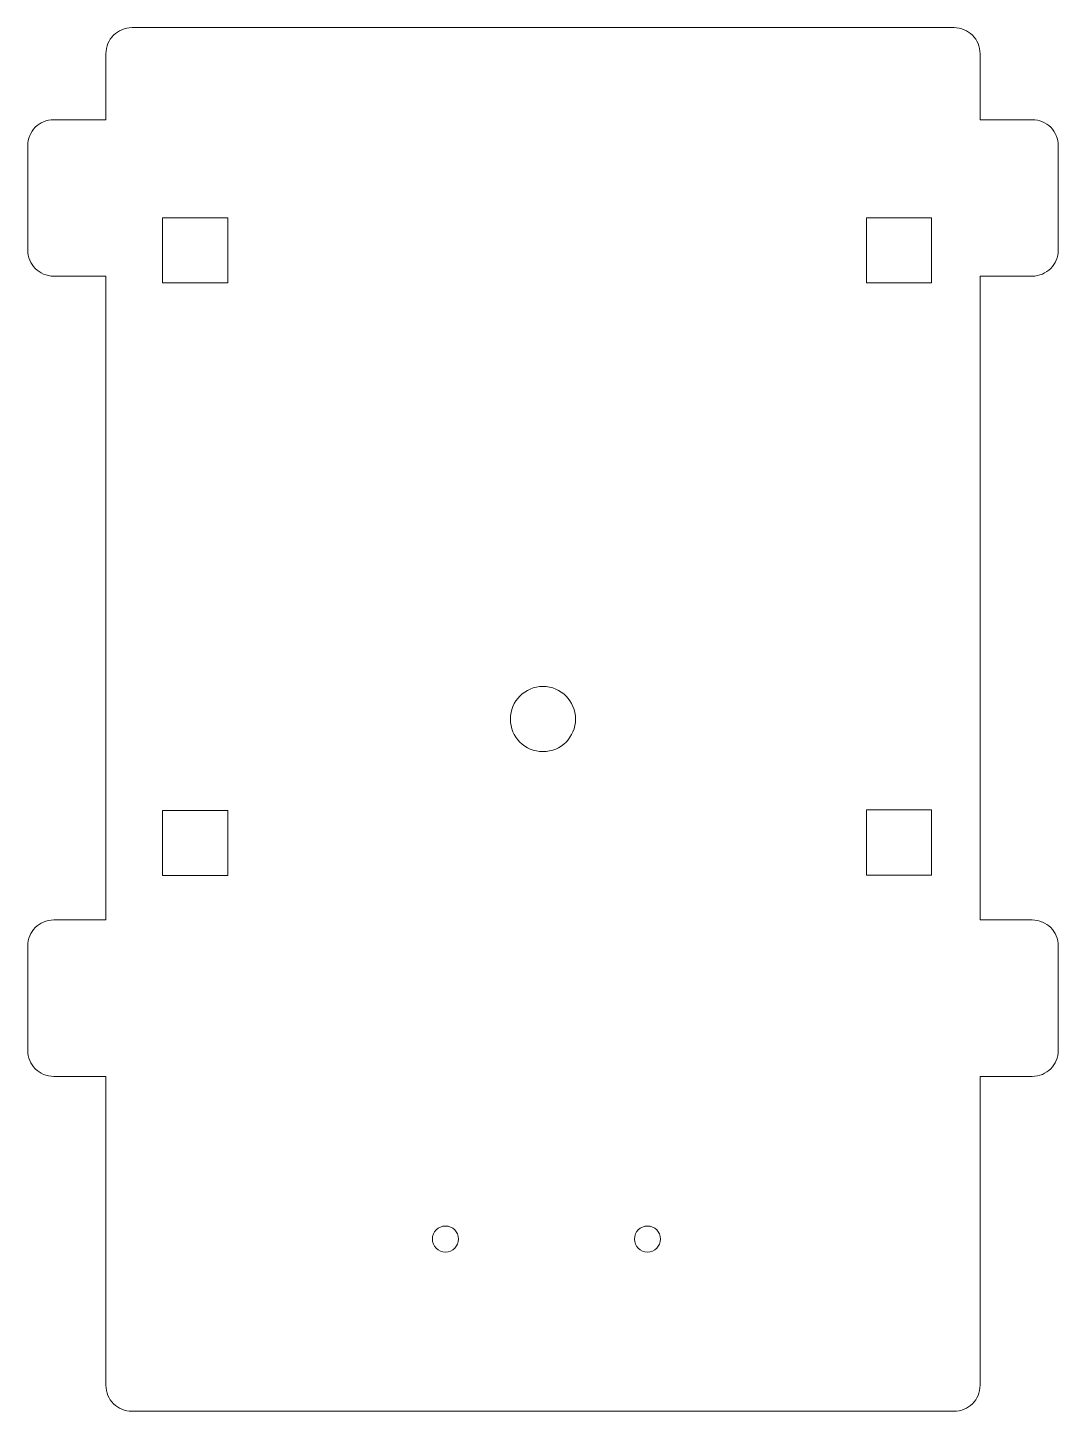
# Model space of a CAD drawing. Header units: inches. Extents: x 68 to 147, y -193 to -87.
import ezdxf

# ---------------------------------------------------------------- set-up
doc = ezdxf.new("R2010")
doc.units = ezdxf.units.IN
doc.header["$MEASUREMENT"] = 0
doc.layers.add('Layer 5', color=7, linetype='Continuous')

# ---------------------------------------------------------------- blocks, each defined once
blk = doc.blocks.new('block 2')
at = {"layer": 'Layer 5', "lineweight": 0}
for points in [[(78.51, -106.25), (81.01, -106.25), (83.51, -106.25), (83.51, -103.75), (83.51, -101.25), (81.01, -101.25), (78.51, -101.25), (78.51, -103.75), (78.51, -106.25)], [(132.49, -106.25), (134.99, -106.25), (137.49, -106.25), (137.49, -103.75), (137.49, -101.25), (134.99, -101.25), (132.49, -101.25), (132.49, -103.75), (132.49, -106.25)], [(78.51, -151.7), (81.01, -151.7), (83.51, -151.7), (83.51, -149.2), (83.51, -146.7), (81.01, -146.7), (78.51, -146.7), (78.51, -149.2), (78.51, -151.7)], [(132.49, -151.67), (134.99, -151.67), (137.49, -151.67), (137.49, -149.17), (137.49, -146.67), (134.99, -146.67), (132.49, -146.67), (132.49, -149.17), (132.49, -151.67)]]:
    blk.add_lwpolyline(points, dxfattribs=at)
for points, knots in [([(68.16, -103.73), (68.16, -103.73), (68.16, -99.73), (68.16, -99.73), (68.16, -99.73), (68.16, -95.73), (68.16, -95.73), (68.16, -95.18), (68.38, -94.68), (68.74, -94.31), (69.1, -93.95), (69.6, -93.73), (70.16, -93.73), (70.16, -93.73), (72.16, -93.73), (72.16, -93.73), (72.16, -93.73), (74.16, -93.73), (74.16, -93.73), (74.16, -93.73), (74.16, -91.2), (74.16, -91.2), (74.16, -91.2), (74.16, -88.67), (74.16, -88.67), (74.16, -88.12), (74.38, -87.62), (74.74, -87.26), (75.1, -86.9), (75.6, -86.67), (76.16, -86.67), (76.16, -86.67), (107.68, -86.67), (107.68, -86.67), (107.68, -86.67), (139.21, -86.67), (139.21, -86.67), (139.76, -86.67), (140.26, -86.9), (140.63, -87.26), (140.99, -87.62), (141.21, -88.12), (141.21, -88.67), (141.21, -88.67), (141.21, -91.2), (141.21, -91.2), (141.21, -91.2), (141.21, -93.73), (141.21, -93.73), (141.21, -93.73), (143.21, -93.73), (143.21, -93.73), (143.21, -93.73), (145.21, -93.73), (145.21, -93.73), (145.76, -93.73), (146.26, -93.95), (146.63, -94.31), (146.99, -94.68), (147.21, -95.18), (147.21, -95.73), (147.21, -95.73), (147.21, -99.73), (147.21, -99.73), (147.21, -99.73), (147.21, -103.73), (147.21, -103.73), (147.21, -104.28), (146.99, -104.78), (146.63, -105.14), (146.26, -105.5), (145.76, -105.73), (145.21, -105.73), (145.21, -105.73), (143.21, -105.73), (143.21, -105.73), (143.21, -105.73), (141.21, -105.73), (141.21, -105.73), (141.21, -105.73), (141.21, -130.42), (141.21, -130.42), (141.21, -130.42), (141.21, -155.11), (141.21, -155.11), (141.21, -155.11), (143.21, -155.11), (143.21, -155.11), (143.21, -155.11), (145.21, -155.11), (145.21, -155.11), (145.76, -155.11), (146.26, -155.33), (146.63, -155.69), (146.99, -156.05), (147.21, -156.55), (147.21, -157.11), (147.21, -157.11), (147.21, -161.11), (147.21, -161.11), (147.21, -161.11), (147.21, -165.11), (147.21, -165.11), (147.21, -165.66), (146.99, -166.16), (146.63, -166.52), (146.26, -166.88), (145.76, -167.11), (145.21, -167.11), (145.21, -167.11), (143.21, -167.11), (143.21, -167.11), (143.21, -167.11), (141.21, -167.11), (141.21, -167.11), (141.21, -167.11), (141.21, -178.95), (141.21, -178.95), (141.21, -178.95), (141.21, -190.79), (141.21, -190.79), (141.21, -191.35), (140.99, -191.85), (140.63, -192.21), (140.26, -192.57), (139.76, -192.79), (139.21, -192.79), (139.21, -192.79), (107.68, -192.79), (107.68, -192.79), (107.68, -192.79), (76.16, -192.79), (76.16, -192.79), (75.6, -192.79), (75.1, -192.57), (74.74, -192.21), (74.38, -191.85), (74.16, -191.35), (74.16, -190.79), (74.16, -190.79), (74.16, -178.95), (74.16, -178.95), (74.16, -178.95), (74.16, -167.11), (74.16, -167.11), (74.16, -167.11), (72.16, -167.11), (72.16, -167.11), (72.16, -167.11), (70.16, -167.11), (70.16, -167.11), (69.6, -167.11), (69.1, -166.88), (68.74, -166.52), (68.38, -166.16), (68.16, -165.66), (68.16, -165.11), (68.16, -165.11), (68.16, -161.11), (68.16, -161.11), (68.16, -161.11), (68.16, -157.11), (68.16, -157.11), (68.16, -156.55), (68.38, -156.05), (68.74, -155.69), (69.1, -155.33), (69.6, -155.11), (70.16, -155.11), (70.16, -155.11), (72.16, -155.11), (72.16, -155.11), (72.16, -155.11), (74.16, -155.11), (74.16, -155.11), (74.16, -155.11), (74.16, -130.42), (74.16, -130.42), (74.16, -130.42), (74.16, -105.73), (74.16, -105.73), (74.16, -105.73), (72.16, -105.73), (72.16, -105.73), (72.16, -105.73), (70.16, -105.73), (70.16, -105.73), (69.6, -105.73), (69.1, -105.5), (68.74, -105.14), (68.38, -104.78), (68.16, -104.28), (68.16, -103.73)], [0, 0, 0, 0, 1, 1, 1, 2, 2, 2, 3, 3, 3, 4, 4, 4, 5, 5, 5, 6, 6, 6, 7, 7, 7, 8, 8, 8, 9, 9, 9, 10, 10, 10, 11, 11, 11, 12, 12, 12, 13, 13, 13, 14, 14, 14, 15, 15, 15, 16, 16, 16, 17, 17, 17, 18, 18, 18, 19, 19, 19, 20, 20, 20, 21, 21, 21, 22, 22, 22, 23, 23, 23, 24, 24, 24, 25, 25, 25, 26, 26, 26, 27, 27, 27, 28, 28, 28, 29, 29, 29, 30, 30, 30, 31, 31, 31, 32, 32, 32, 33, 33, 33, 34, 34, 34, 35, 35, 35, 36, 36, 36, 37, 37, 37, 38, 38, 38, 39, 39, 39, 40, 40, 40, 41, 41, 41, 42, 42, 42, 43, 43, 43, 44, 44, 44, 45, 45, 45, 46, 46, 46, 47, 47, 47, 48, 48, 48, 49, 49, 49, 50, 50, 50, 51, 51, 51, 52, 52, 52, 53, 53, 53, 54, 54, 54, 55, 55, 55, 56, 56, 56, 57, 57, 57, 58, 58, 58, 59, 59, 59, 60, 60, 60, 61, 61, 61, 62, 62, 62, 63, 63, 63, 64, 64, 64, 64]), ([(101.2, -179.58), (101.2, -179.02), (100.76, -178.58), (100.2, -178.58), (99.65, -178.58), (99.2, -179.02), (99.2, -179.58), (99.2, -180.13), (99.65, -180.58), (100.2, -180.58), (100.76, -180.58), (101.2, -180.13), (101.2, -179.58)], [0, 0, 0, 0, 1, 1, 1, 2, 2, 2, 3, 3, 3, 4, 4, 4, 4]), ([(116.7, -179.58), (116.7, -180.13), (116.25, -180.58), (115.7, -180.58), (115.14, -180.58), (114.7, -180.13), (114.7, -179.58), (114.7, -179.02), (115.14, -178.58), (115.7, -178.58), (116.25, -178.58), (116.7, -179.02), (116.7, -179.58)], [0, 0, 0, 0, 1, 1, 1, 2, 2, 2, 3, 3, 3, 4, 4, 4, 4])]:
    blk.add_open_spline(points, degree=3, knots=knots, dxfattribs=at)

msp = doc.modelspace()

# ---------------------------------------------------------------- linework, layer by layer
at = {"layer": 'Layer 5', "lineweight": 0}
msp.add_open_spline([(110.18, -139.7), (110.18, -138.32), (109.07, -137.2), (107.68, -137.2), (106.3, -137.2), (105.18, -138.32), (105.18, -139.7), (105.18, -141.08), (106.3, -142.2), (107.68, -142.2), (109.07, -142.2), (110.18, -141.08), (110.18, -139.7)], degree=3, knots=[0, 0, 0, 0, 1, 1, 1, 2, 2, 2, 3, 3, 3, 4, 4, 4, 4], dxfattribs=at)

# ---------------------------------------------------------------- block references
at = {"layer": 'Layer 5'}
msp.add_blockref('block 2', (0, 0), dxfattribs=at)

doc.saveas('drawing.dxf')
